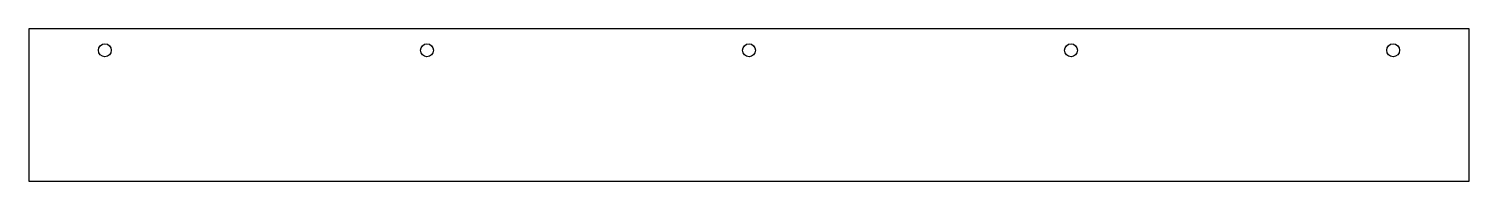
# Model space of a CAD drawing. Header units: millimetres. Extents: x 0 to 2013, y 0 to 213.
import ezdxf

# ---------------------------------------------------------------- set-up
doc = ezdxf.new("R2010")
doc.units = ezdxf.units.MM
doc.layers.add('CORTE', color=7, linetype='CONTINUOUS')

msp = doc.modelspace()

# ---------------------------------------------------------------- linework, layer by layer
at = {"layer": 'CORTE'}
msp.add_lwpolyline([(0, 0), (2012.6, 0), (2012.6, 213.1), (0, 213.1)], close=True, dxfattribs=at)
for centre in [(106.3, 183.1), (556.3, 183.1), (1006.3, 183.1), (1456.3, 183.1), (1906.3, 183.1)]:
    msp.add_circle(centre, 9, dxfattribs=at)

doc.saveas('drawing.dxf')
